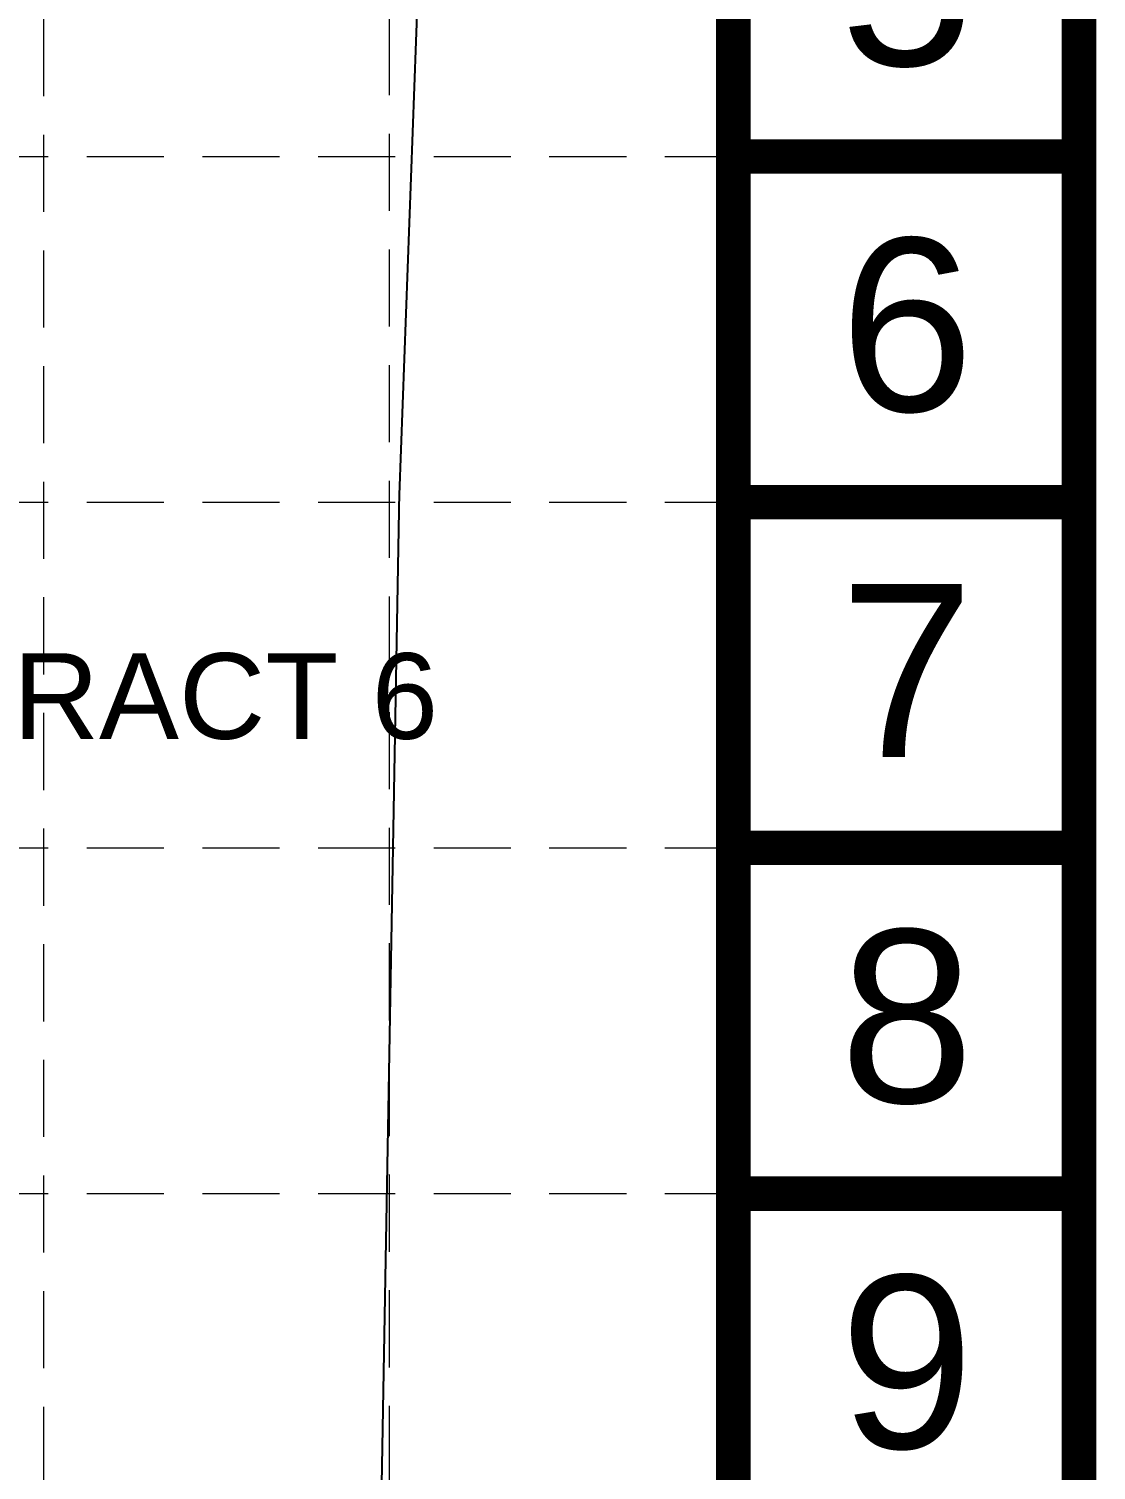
# Model space of a CAD drawing. Header units: feet. Extents: x 10084 to 13321, y 3329 to 8503.
# Drawn here: x 13071.7 to 13321, y 7707.9 to 8044.4 of the extents above; entities that cross this region are included whole.
import ezdxf
from ezdxf.enums import TextEntityAlignment as Align

# ---------------------------------------------------------------- set-up
doc = ezdxf.new("R2010")
doc.units = ezdxf.units.FT
doc.header["$LTSCALE"] = 40
doc.header["$MEASUREMENT"] = 0
for name, pattern in [('( Dashdot )', [1.001, 0.5, -0.25, 0.001, -0.25]), ('DASHED', [0.75, 0.5, -0.25]), ('HIDDEN', [0.375, 0.25, -0.125])]:
    doc.linetypes.add(name, pattern=pattern)
for name, color, linetype in [('BASE', 7, 'Continuous'), ('GRID', 254, 'DASHED'), ('NAME', 6, 'Continuous'), ('ROW', 3, '( Dashdot )')]:
    doc.layers.add(name, color=color, linetype=linetype)
doc.styles.get("Standard").update_dxf_attribs({"font": 'ARIAL.TTF'})

msp = doc.modelspace()

# ---------------------------------------------------------------- linework, layer by layer
at = {"layer": 'BASE', "const_width": 8.070979444256022}
for points in [[(13316.91855670549, 3333.445770711299), (13316.91855670549, 8498.872615034892), (10088.52677900302, 8498.872615034892), (10088.52677900302, 3333.445770711299)], [(13236.20876226296, 3414.155565153609), (13236.20876226296, 8418.162820592583), (10169.23657344577, 8418.162820592583), (10169.23657344577, 3414.155565153609)]]:
    msp.add_lwpolyline(points, close=True, dxfattribs=at)
for points in [[(13316.91855670549, 8014.613848379719), (13236.20876226296, 8014.613848379719)], [(13316.91855670549, 7933.904053936971), (13236.20876226296, 7933.904053936971)], [(13316.91855670549, 7853.194259494661), (13236.20876226296, 7853.194259494661)], [(13316.91855670549, 7772.484465051914), (13236.20876226296, 7772.484465051914)]]:
    msp.add_lwpolyline(points, dxfattribs=at)
at = {"layer": 'GRID', "color": 252, "linetype": 'HIDDEN', "lineweight": 0, "ltscale": 1.8}
for p, q in [((13075.56478486684, 3735.690846873498), (13075.14563972582, 8419.972418493564)), ((13156.32887498588, 3735.910896902098), (13155.85543416835, 8419.972418493564)), ((10169.23657344577, 8014.613848379719), (13236.20876226296, 8014.613848379719)), ((10169.23657344577, 7933.904053936971), (13236.20876226296, 7933.904053936971)), ((10169.23657344577, 7853.194259494661), (13236.20876226296, 7853.194259494661)), ((10169.23657344577, 7772.484465051914), (13236.20876226296, 7772.484465051914))]:
    msp.add_line(p, q, dxfattribs=at)
at = {"layer": 'ROW', "color": 7, "linetype": 'Continuous'}
for p, q in [((13158.24200658284, 7935.585169203772), (13170.83277970214, 8274.751547892698)), ((13143.38675026093, 7105.686011313212), (13158.26312696005, 7936.3528117893))]:
    msp.add_line(p, q, dxfattribs=at)

# ---------------------------------------------------------------- texts
at = {"layer": 'BASE'}
for s, p in [('5', (13276.72943164354, 8056.030153382773)), ('6', (13276.72943164354, 7975.320404665756)), ('7', (13276.72948797297, 7894.610579558446)), ('8', (13276.72954430207, 7813.90077991464)), ('9', (13276.7292626557, 7733.190878417259))]:
    msp.add_text(s, height=40.3548972212801, dxfattribs=at).set_placement(p, align=Align.MIDDLE_CENTER)
at = {"layer": 'NAME', "color": 7}
msp.add_text('TRACT 6', height=20, dxfattribs=at).set_placement((13050.8644, 7888.6508999), align=Align.MIDDLE_LEFT)

doc.saveas('drawing.dxf')
